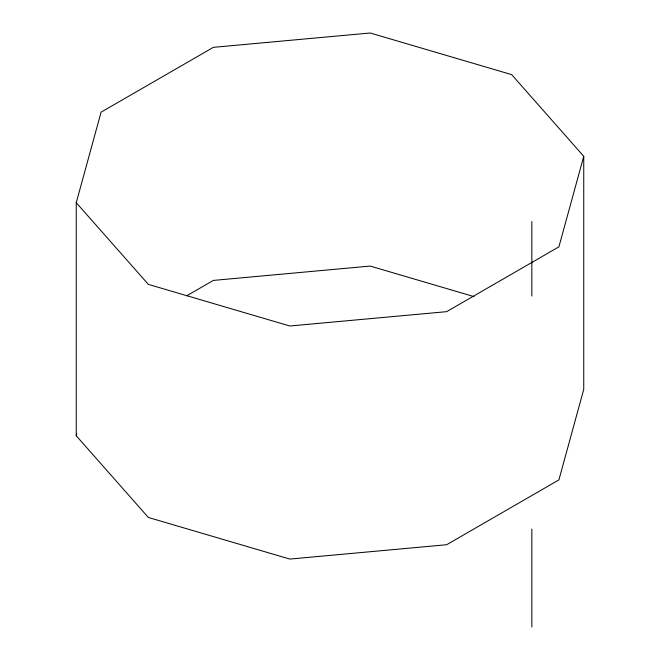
<?xml version="1.0" encoding="UTF-8"?>
<svg xmlns="http://www.w3.org/2000/svg" width="660" height="660" viewBox="0 0 660 660"><rect width="100%" height="100%" fill="white"/><g stroke="black" fill="none" stroke-linecap="round" stroke-linejoin="round"><path stroke-width="0.99" d="M76.255 202.702L101.096 112.159L213.361 47.338L370.186 33L511.665 74.621L583.745 156.296L583.745 389.367L558.904 479.911L446.638 544.731L289.814 559.069L148.335 517.457L76.255 435.773L76.255 202.702L148.335 284.377L289.814 325.999L446.638 311.66L558.904 246.84L583.745 156.296M76.255 435.773L76.791 433.81M186.631 295.845L213.361 280.417L370.186 266.071L474.07 296.629M531.844 221.455L531.844 296.035M531.844 529.106L531.844 627"/></g></svg>
